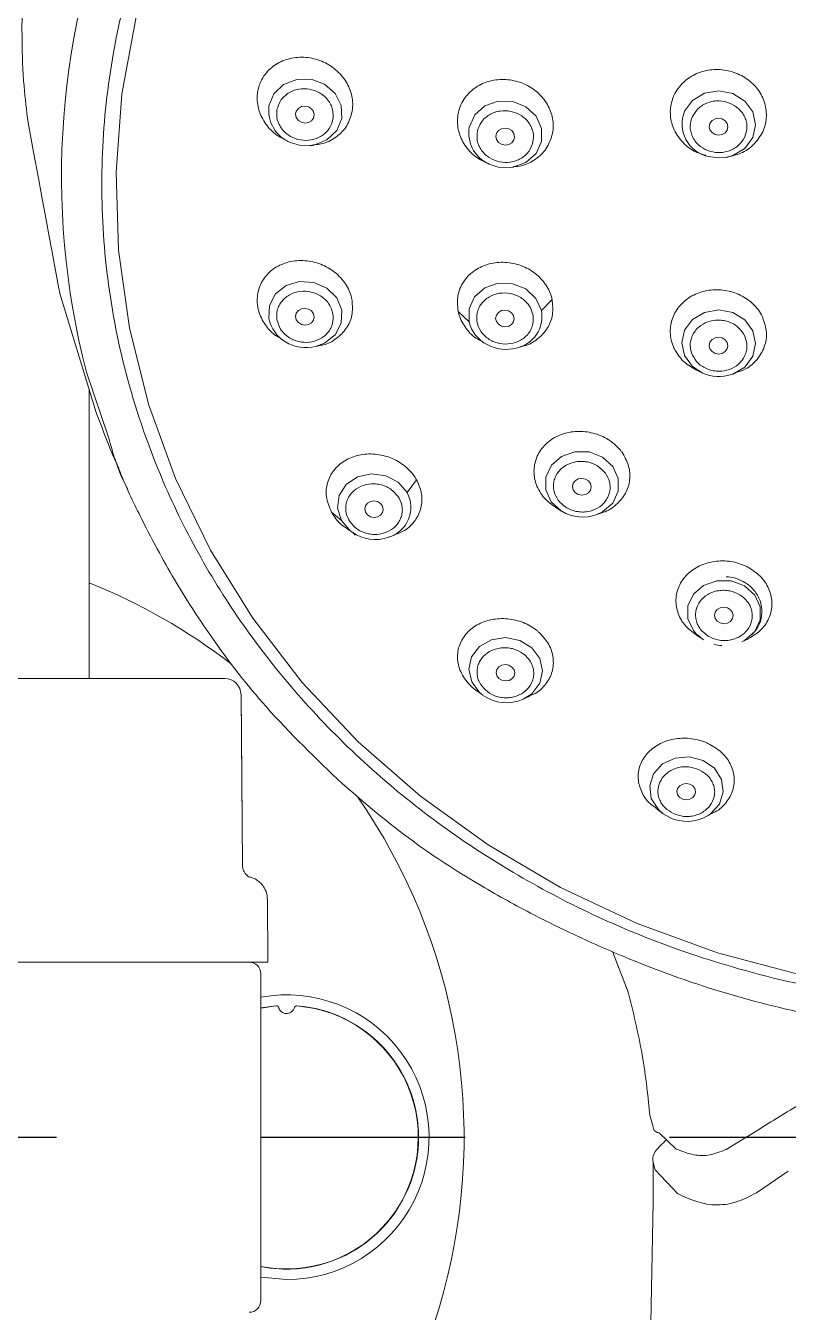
# Model space of a CAD drawing. Extents: x 2239 to 2659, y -1043 to -449.
# Drawn here: x 2363.62 to 2370.15, y -709.76 to -698.73 of the extents above; entities that cross this region are included whole.
import ezdxf

# ---------------------------------------------------------------- set-up
doc = ezdxf.new("R2010")
doc.units = 0
doc.header["$LTSCALE"] = 7
doc.header["$MEASUREMENT"] = 0
doc.linetypes.add('CENTER', pattern=[2, 1.25, -0.25, 0.25, -0.25])
doc.layers.get('0').update_dxf_attribs({"color": 2, "linetype": 'CONTINUOUS'})

msp = doc.modelspace()

# ---------------------------------------------------------------- linework, layer by layer
at = {"color": 7, "linetype": 'Continuous', "lineweight": 15}
for p, q in [((2365.856, -699.722), (2365.882, -699.733)), ((2366.05, -699.761), (2366.075, -699.759)), ((2367.587, -699.919), (2367.611, -699.929)), ((2369.439, -699.847), (2369.461, -699.853)), ((2369.609, -699.862), (2369.631, -699.858)), ((2367.771, -699.948), (2367.795, -699.946)), ((2363.91, -701.026), (2364.222, -702.047)), ((2368.125, -701.078), (2368.034, -701.172)), ((2367.414, -701.269), (2367.32, -701.18)), ((2365.801, -701.416), (2365.842, -701.441)), ((2366.1, -701.482), (2366.14, -701.473)), ((2367.529, -701.444), (2367.568, -701.465)), ((2367.818, -701.495), (2367.857, -701.485)), ((2369.377, -701.692), (2369.415, -701.709)), ((2369.658, -701.722), (2369.696, -701.71)), ((2364.161, -704.326), (2364.161, -701.846)), ((2366.964, -702.623), (2366.884, -702.733)), ((2366.322, -702.973), (2366.236, -702.9)), ((2368.157, -702.862), (2368.206, -702.892)), ((2368.509, -702.921), (2368.558, -702.903)), ((2366.362, -703.037), (2366.413, -703.073)), ((2366.726, -703.116), (2366.776, -703.098)), ((2369.421, -703.994), (2369.357, -703.942)), ((2369.36, -703.955), (2369.415, -703.99)), ((2369.749, -704.011), (2369.805, -703.985)), ((2359.185, -704.326), (2365.254, -704.326)), ((2365.259, -704.326), (2365.321, -704.326)), ((2367.47, -704.424), (2367.529, -704.467)), ((2365.473, -705.927), (2365.461, -704.464)), ((2367.877, -704.504), (2367.935, -704.477)), ((2369.012, -705.438), (2369.076, -705.484)), ((2369.132, -705.517), (2369.076, -705.484)), ((2369.076, -705.485), (2369.114, -705.504)), ((2369.445, -705.509), (2369.508, -705.474)), ((2365.473, -705.927), (2365.473, -705.927)), ((2365.692, -706.756), (2365.687, -706.217)), ((2365.692, -706.756), (2358.81, -706.756)), ((2368.642, -706.666), (2368.777, -707.014)), ((2365.631, -709.656), (2365.631, -706.856)), ((2365.763, -707.129), (2365.631, -707.148)), ((2365.763, -707.131), (2365.763, -707.129)), ((2365.783, -707.144), (2365.784, -707.145)), ((2365.918, -707.145), (2365.918, -707.144)), ((2365.939, -707.129), (2365.939, -707.131)), ((2368.961, -708.067), (2368.989, -708.167)), ((2368.99, -708.17), (2368.989, -708.167)), ((2368.99, -708.17), (2368.99, -708.17)), ((2369.885, -708.195), (2369.614, -708.36)), ((2369.187, -708.357), (2369.04, -708.217)), ((2368.99, -708.466), (2368.991, -708.822)), ((2369.007, -708.535), (2369.005, -708.531)), ((2369.007, -708.535), (2369.202, -708.74)), ((2369.875, -708.731), (2370.147, -708.547)), ((2369.202, -708.74), (2369.205, -708.742)), ((2368.991, -708.813), (2368.967, -710.015))]:
    msp.add_line(p, q, dxfattribs=at)
at = {"color": 8, "linetype": 'Continuous', "lineweight": 15}
for p, q in [((2364.329, -702.266), (2364.137, -701.7)), ((2366.439, -703.098), (2366.419, -703.071)), ((2365.763, -707.129), (2365.631, -707.148)), ((2365.631, -707.149), (2365.763, -707.131)), ((2368.99, -708.466), (2369.005, -708.531)), ((2365.851, -709.475), (2365.631, -709.455))]:
    msp.add_line(p, q, dxfattribs=at)
at = {"color": 1, "linetype": 'CENTER'}
msp.add_line((2355.131, -708.256), (2377.371, -708.256), dxfattribs=at)
at = {"color": 7, "linetype": 'Continuous', "lineweight": 15, "flags": 128}
for points in [[(2364.563, -698.657), (2364.441, -699.318), (2364.391, -699.987), (2364.412, -700.657), (2364.505, -701.322), (2364.668, -701.975), (2364.9, -702.612), (2365.199, -703.225), (2365.561, -703.809), (2365.985, -704.359), (2366.465, -704.869), (2366.997, -705.335), (2367.576, -705.752), (2368.197, -706.117), (2368.854, -706.425), (2369.541, -706.675), (2370.251, -706.864)], [(2365.928, -699.492), (2365.934, -699.52), (2365.952, -699.544), (2365.978, -699.56), (2366.008, -699.567), (2366.039, -699.562), (2366.065, -699.547), (2366.082, -699.524), (2366.088, -699.496), (2366.082, -699.468), (2366.065, -699.444), (2366.039, -699.428), (2366.008, -699.421), (2365.978, -699.426), (2365.952, -699.441), (2365.934, -699.464), (2365.928, -699.492)], [(2369.47, -699.598), (2369.476, -699.626), (2369.494, -699.649), (2369.52, -699.665), (2369.55, -699.671), (2369.581, -699.666), (2369.607, -699.65), (2369.624, -699.627), (2369.63, -699.599), (2369.624, -699.571), (2369.607, -699.548), (2369.581, -699.532), (2369.55, -699.526), (2369.52, -699.531), (2369.494, -699.546), (2369.476, -699.57), (2369.47, -699.598)], [(2367.643, -699.681), (2367.649, -699.709), (2367.666, -699.733), (2367.692, -699.749), (2367.723, -699.755), (2367.753, -699.75), (2367.779, -699.735), (2367.797, -699.712), (2367.803, -699.684), (2367.797, -699.656), (2367.779, -699.632), (2367.754, -699.616), (2367.723, -699.61), (2367.692, -699.615), (2367.666, -699.63), (2367.649, -699.653), (2367.643, -699.681)], [(2366.058, -699.76), (2365.962, -699.757), (2365.882, -699.733)], [(2367.771, -699.948), (2367.663, -699.944), (2367.611, -699.929)], [(2369.609, -699.862), (2369.551, -699.866), (2369.461, -699.853)], [(2367.414, -701.269), (2367.414, -701.158), (2367.461, -701.057), (2367.549, -700.98), (2367.662, -700.94), (2367.786, -700.943), (2367.899, -700.988), (2367.986, -701.069), (2368.034, -701.172)], [(2365.928, -701.224), (2365.934, -701.252), (2365.952, -701.276), (2365.978, -701.292), (2366.008, -701.299), (2366.039, -701.294), (2366.065, -701.279), (2366.082, -701.256), (2366.088, -701.229), (2366.082, -701.201), (2366.065, -701.177), (2366.039, -701.161), (2366.008, -701.155), (2365.978, -701.159), (2365.952, -701.174), (2365.934, -701.197), (2365.928, -701.224)], [(2367.641, -701.24), (2367.648, -701.267), (2367.665, -701.291), (2367.691, -701.307), (2367.721, -701.314), (2367.752, -701.309), (2367.778, -701.294), (2367.795, -701.271), (2367.801, -701.243), (2367.795, -701.215), (2367.778, -701.192), (2367.752, -701.176), (2367.721, -701.169), (2367.691, -701.174), (2367.665, -701.189), (2367.648, -701.212), (2367.641, -701.24)], [(2369.47, -701.473), (2369.476, -701.501), (2369.494, -701.524), (2369.52, -701.54), (2369.55, -701.546), (2369.581, -701.541), (2369.607, -701.525), (2369.624, -701.502), (2369.63, -701.475), (2369.624, -701.447), (2369.607, -701.423), (2369.581, -701.407), (2369.55, -701.402), (2369.52, -701.407), (2369.494, -701.422), (2369.476, -701.445), (2369.47, -701.473)], [(2366.322, -702.973), (2366.288, -702.867), (2366.302, -702.758), (2366.362, -702.664), (2366.459, -702.598), (2366.578, -702.572), (2366.7, -702.588), (2366.807, -702.645), (2366.884, -702.733)], [(2368.299, -702.681), (2368.305, -702.708), (2368.323, -702.732), (2368.349, -702.748), (2368.379, -702.754), (2368.41, -702.749), (2368.436, -702.734), (2368.453, -702.711), (2368.459, -702.684), (2368.453, -702.656), (2368.435, -702.633), (2368.41, -702.617), (2368.379, -702.611), (2368.348, -702.616), (2368.322, -702.631), (2368.305, -702.653), (2368.299, -702.681)], [(2366.52, -702.873), (2366.526, -702.9), (2366.543, -702.924), (2366.569, -702.94), (2366.6, -702.946), (2366.63, -702.941), (2366.656, -702.927), (2366.673, -702.904), (2366.679, -702.877), (2366.673, -702.849), (2366.656, -702.826), (2366.63, -702.81), (2366.599, -702.803), (2366.569, -702.808), (2366.543, -702.823), (2366.526, -702.845), (2366.52, -702.873)], [(2369.596, -703.856), (2369.626, -703.851), (2369.652, -703.836), (2369.67, -703.813), (2369.676, -703.786), (2369.67, -703.759), (2369.652, -703.736), (2369.626, -703.72), (2369.596, -703.715), (2369.565, -703.719), (2369.539, -703.735), (2369.522, -703.757), (2369.516, -703.784), (2369.522, -703.812), (2369.539, -703.835), (2369.565, -703.85), (2369.596, -703.856)], [(2367.645, -704.275), (2367.651, -704.302), (2367.668, -704.325), (2367.694, -704.341), (2367.725, -704.347), (2367.756, -704.342), (2367.781, -704.328), (2367.799, -704.305), (2367.805, -704.278), (2367.799, -704.251), (2367.781, -704.228), (2367.755, -704.212), (2367.725, -704.206), (2367.694, -704.211), (2367.668, -704.225), (2367.651, -704.248), (2367.645, -704.275)], [(2365.473, -705.927), (2365.464, -704.804), (2365.461, -704.464)], [(2369.273, -705.365), (2369.304, -705.36), (2369.33, -705.345), (2369.347, -705.323), (2369.353, -705.296), (2369.347, -705.269), (2369.33, -705.246), (2369.304, -705.231), (2369.273, -705.225), (2369.243, -705.23), (2369.217, -705.244), (2369.199, -705.267), (2369.193, -705.294), (2369.199, -705.321), (2369.217, -705.344), (2369.243, -705.359), (2369.273, -705.365)]]:
    msp.add_lwpolyline(points, dxfattribs=at)
at = {"color": 8, "linetype": 'Continuous', "lineweight": 15, "flags": 128}
for points in [[(2365.7, -699.42), (2365.743, -699.316), (2365.826, -699.236), (2365.938, -699.193), (2366.061, -699.192), (2366.176, -699.234), (2366.267, -699.313), (2366.318, -699.416), (2366.323, -699.528), (2366.28, -699.632), (2366.197, -699.712), (2366.085, -699.756), (2366.058, -699.76)], [(2367.416, -699.6), (2367.463, -699.497), (2367.55, -699.42), (2367.664, -699.38), (2367.787, -699.382), (2367.901, -699.428), (2367.988, -699.509), (2368.035, -699.614), (2368.035, -699.726), (2367.988, -699.829), (2367.9, -699.906), (2367.787, -699.946), (2367.771, -699.948)], [(2369.259, -699.466), (2369.328, -699.373), (2369.43, -699.312), (2369.551, -699.291), (2369.672, -699.314), (2369.775, -699.378), (2369.843, -699.472), (2369.867, -699.582), (2369.843, -699.692), (2369.775, -699.784), (2369.672, -699.846), (2369.609, -699.862)], [(2365.7, -701.241), (2365.705, -701.131), (2365.756, -701.031), (2365.847, -700.959), (2365.962, -700.924), (2366.085, -700.932), (2366.197, -700.981), (2366.28, -701.065), (2366.323, -701.171), (2366.318, -701.282), (2366.267, -701.381), (2366.176, -701.454), (2366.1, -701.482)], [(2369.259, -701.559), (2369.235, -701.45), (2369.259, -701.341), (2369.328, -701.249), (2369.43, -701.189), (2369.551, -701.168), (2369.672, -701.191), (2369.775, -701.254), (2369.843, -701.347), (2369.867, -701.456), (2369.843, -701.565), (2369.775, -701.657), (2369.672, -701.718), (2369.658, -701.722)], [(2369.415, -701.709), (2369.328, -701.652), (2369.259, -701.559)], [(2368.118, -702.812), (2368.071, -702.71), (2368.071, -702.6), (2368.119, -702.499), (2368.206, -702.423), (2368.32, -702.383), (2368.443, -702.385), (2368.557, -702.43), (2368.644, -702.509), (2368.691, -702.612), (2368.691, -702.722), (2368.644, -702.823), (2368.556, -702.899), (2368.509, -702.921)], [(2368.206, -702.892), (2368.206, -702.892), (2368.118, -702.812)], [(2366.413, -703.073), (2366.398, -703.062), (2366.322, -702.973)], [(2369.357, -703.942), (2369.334, -703.915), (2369.287, -703.814), (2369.287, -703.704), (2369.334, -703.604), (2369.422, -703.528), (2369.535, -703.488), (2369.659, -703.49), (2369.773, -703.533), (2369.86, -703.611), (2369.907, -703.713), (2369.907, -703.822), (2369.86, -703.923), (2369.773, -703.999), (2369.749, -704.011)], [(2367.529, -704.467), (2367.504, -704.447), (2367.436, -704.355), (2367.411, -704.247), (2367.435, -704.141), (2367.504, -704.052), (2367.606, -703.994), (2367.727, -703.975), (2367.848, -703.999), (2367.95, -704.062), (2368.019, -704.154), (2368.043, -704.261), (2368.019, -704.367), (2367.951, -704.457), (2367.877, -704.504)], [(2369.076, -705.484), (2369.035, -705.449), (2368.974, -705.353), (2368.96, -705.246), (2368.993, -705.142), (2369.069, -705.058), (2369.177, -705.007), (2369.299, -704.996), (2369.418, -705.027), (2369.515, -705.095), (2369.575, -705.191), (2369.59, -705.298), (2369.557, -705.402), (2369.48, -705.486), (2369.454, -705.503)]]:
    msp.add_lwpolyline(points, dxfattribs=at)
at = {"color": 7, "linetype": 'Continuous', "lineweight": 15}
for centre, radius, start, end in [((2370.644, -700.021), 6.72, 156.9465, 194.468), ((2366.021, -701.143), 0.348, 238.9243, 283.0284), ((2367.731, -701.158), 0.348, 242.0359, 284.4575), ((2369.555, -701.391), 0.347, 246.2696, 287.3499), ((2368.388, -702.594), 0.349, 238.684, 290.2804), ((2366.612, -702.785), 0.35, 235.4017, 288.8593), ((2362.251, -708.256), 5.12, 52.3885, 68.0964), ((2365.321, -704.466), 0.14, 0.4942, 89.9858), ((2367.735, -704.184), 0.35, 234.0358, 293.9474), ((2362.251, -708.256), 5.12, 295.4477, 34.6995), ((2369.279, -705.198), 0.352, 245.1683, 299.8282), ((2365.531, -706.856), 0.1, 0, 90), ((2365.764, -707.149), 0.02, 15.3029, 94.4869), ((2365.764, -707.149), 0.02, 15.3059, 94.5181), ((2365.765, -707.151), 0.02, 16.3118, 94.4917), ((2365.938, -707.149), 0.02, 85.4802, 164.6958), ((2365.937, -707.151), 0.02, 85.5103, 163.6862), ((2365.851, -708.256), 1.13, 0, 85.5131), ((2365.851, -708.256), 1.13, 258.7698, 0), ((2365.531, -709.656), 0.1, 270, 0)]:
    msp.add_arc(centre, radius, start, end, dxfattribs=at)
at = {"color": 8, "linetype": 'Continuous', "lineweight": 15}
for centre, radius, start, end in [((2365.993, -699.459), 0.295, 172.4748, 247.8944), ((2369.525, -699.574), 0.287, 157.8884, 257.0486), ((2367.704, -699.651), 0.293, 169.9368, 251.5242), ((2365.995, -701.182), 0.301, 191.4084, 239.3858), ((2367.76, -701.223), 0.278, 282.0452, 10.4574), ((2367.707, -701.197), 0.302, 193.8116, 242.5662), ((2366.646, -702.859), 0.269, 287.0849, 27.9682), ((2365.851, -708.256), 1.22, 270, 100.3919), ((2365.851, -708.256), 1.13, 258.7698, 85.5131), ((2365.851, -708.256), 1.128, 258.7543, 85.529)]:
    msp.add_arc(centre, radius, start, end, dxfattribs=at)
at = {"color": 7, "linetype": 'Continuous', "lineweight": 15}
for points, knots in [([(2372.051, -693.048), (2371.735, -693.058), (2371.092, -693.078), (2370.129, -693.248), (2369.248, -693.504), (2368.465, -693.827), (2367.781, -694.189), (2367.136, -694.615), (2366.539, -695.102), (2366, -695.643), (2365.529, -696.226), (2365.129, -696.846), (2364.773, -697.555), (2364.488, -698.352), (2364.308, -699.224), (2364.25, -700.092), (2364.308, -700.96), (2364.488, -701.832), (2364.773, -702.629), (2365.129, -703.338), (2365.529, -703.957), (2366, -704.541), (2366.539, -705.082), (2367.135, -705.569), (2367.781, -705.995), (2368.465, -706.357), (2369.248, -706.68), (2370.129, -706.936), (2371.092, -707.106), (2371.735, -707.126), (2372.051, -707.136)], [0, 0, 0, 0, 0.038814, 0.078832, 0.119976, 0.152137, 0.184303, 0.217149, 0.25, 0.282846, 0.315696, 0.347858, 0.380025, 0.421165, 0.461183, 0.5, 0.538813, 0.578832, 0.619976, 0.652137, 0.684303, 0.717149, 0.75, 0.782846, 0.815696, 0.847858, 0.880024, 0.921165, 0.961184, 1, 1, 1, 1]), ([(2363.638, -699.563), (2363.625, -699.459), (2363.596, -699.223), (2363.584, -698.874), (2363.586, -698.544), (2363.601, -698.261), (2363.624, -698.001), (2363.655, -697.763), (2363.692, -697.529), (2363.74, -697.284), (2363.813, -696.979), (2363.898, -696.685), (2363.985, -696.427), (2364.053, -696.245), (2364.096, -696.136), (2364.116, -696.089)], [0, 0, 0, 0, 0.0243225, 0.0554804, 0.081392, 0.1014767, 0.1218136, 0.1424035, 0.157432, 0.1772366, 0.2007451, 0.2306197, 0.2485291, 0.2638895, 0.2756857, 0.2756857, 0.2756857, 0.2756857]), ([(2365.858, -699.718), (2365.828, -699.704), (2365.755, -699.671), (2365.668, -699.578), (2365.607, -699.458), (2365.596, -699.359), (2365.608, -699.259), (2365.647, -699.163), (2365.741, -699.068), (2365.862, -699.011), (2365.999, -698.996), (2366.138, -699.024), (2366.262, -699.093), (2366.358, -699.195), (2366.413, -699.318), (2366.421, -699.413), (2366.413, -699.462), (2366.412, -699.469)], [0, 0, 0, 0, 0.0533264, 0.1290366, 0.2044062, 0.2793422, 0.3001715, 0.3846109, 0.4591656, 0.534016, 0.6092919, 0.6849417, 0.7607528, 0.8364387, 0.9117609, 0.9866602, 1, 1, 1, 1]), ([(2369.44, -699.843), (2369.406, -699.833), (2369.328, -699.809), (2369.23, -699.726), (2369.157, -699.614), (2369.129, -699.486), (2369.144, -699.39), (2369.181, -699.297), (2369.242, -699.213), (2369.359, -699.137), (2369.493, -699.103), (2369.634, -699.112), (2369.765, -699.163), (2369.872, -699.25), (2369.942, -699.364), (2369.967, -699.492), (2369.952, -699.586), (2369.932, -699.633), (2369.928, -699.642)], [0, 0, 0, 0, 0.053232, 0.123125, 0.192998, 0.262788, 0.332489, 0.350495, 0.427202, 0.496818, 0.566497, 0.636271, 0.706129, 0.776021, 0.845887, 0.915676, 0.985373, 1, 1, 1, 1]), ([(2365.769, -699.452), (2365.777, -699.426), (2365.789, -699.384), (2365.828, -699.339), (2365.865, -699.31), (2365.908, -699.288), (2365.968, -699.272), (2366.047, -699.271), (2366.121, -699.298), (2366.173, -699.334), (2366.206, -699.369), (2366.231, -699.409), (2366.252, -699.465), (2366.249, -699.508), (2366.248, -699.536)], [0, 0, 0, 0, 0.11972, 0.184787, 0.250001, 0.315066, 0.380279, 0.5, 0.619724, 0.684788, 0.749999, 0.815069, 0.880284, 1, 1, 1, 1]), ([(2367.587, -699.919), (2367.547, -699.9), (2367.464, -699.861), (2367.372, -699.759), (2367.317, -699.638), (2367.311, -699.54), (2367.327, -699.442), (2367.369, -699.348), (2367.467, -699.255), (2367.591, -699.2), (2367.729, -699.187), (2367.868, -699.217), (2367.99, -699.287), (2368.082, -699.39), (2368.133, -699.512), (2368.138, -699.607), (2368.128, -699.657), (2368.126, -699.665)], [0, 0, 0, 0, 0.071239, 0.145317, 0.21924, 0.292948, 0.312622, 0.394524, 0.468057, 0.541725, 0.615598, 0.68965, 0.76378, 0.837854, 0.911757, 0.985452, 1, 1, 1, 1]), ([(2369.326, -699.512), (2369.34, -699.487), (2369.363, -699.45), (2369.413, -699.413), (2369.457, -699.392), (2369.504, -699.379), (2369.568, -699.375), (2369.645, -699.39), (2369.711, -699.431), (2369.753, -699.475), (2369.776, -699.516), (2369.79, -699.559), (2369.797, -699.617), (2369.783, -699.659), (2369.775, -699.685)], [0, 0, 0, 0, 0.119714, 0.184792, 0.249997, 0.315067, 0.380277, 0.499998, 0.619724, 0.684793, 0.749999, 0.815071, 0.880277, 1, 1, 1, 1]), ([(2366.248, -699.536), (2366.24, -699.562), (2366.227, -699.604), (2366.189, -699.649), (2366.152, -699.678), (2366.109, -699.7), (2366.048, -699.716), (2365.969, -699.717), (2365.895, -699.69), (2365.844, -699.654), (2365.811, -699.619), (2365.786, -699.579), (2365.765, -699.523), (2365.767, -699.48), (2365.769, -699.452)], [0, 0, 0, 0, 0.119721, 0.184787, 0.250002, 0.315068, 0.380276, 0.499998, 0.619723, 0.684787, 0.749998, 0.815068, 0.880284, 1, 1, 1, 1]), ([(2366.412, -699.469), (2366.4, -699.511), (2366.376, -699.593), (2366.285, -699.686), (2366.182, -699.745), (2366.106, -699.751), (2366.075, -699.754)], [0, 0, 0, 0, 0.277725, 0.546303, 0.815854, 1, 1, 1, 1]), ([(2367.485, -699.634), (2367.494, -699.608), (2367.508, -699.567), (2367.549, -699.523), (2367.587, -699.495), (2367.631, -699.474), (2367.693, -699.459), (2367.772, -699.462), (2367.845, -699.49), (2367.895, -699.528), (2367.926, -699.563), (2367.949, -699.604), (2367.968, -699.66), (2367.964, -699.703), (2367.961, -699.731)], [0, 0, 0, 0, 0.1197177, 0.184784, 0.2499941, 0.3150623, 0.3802723, 0.4999934, 0.6197153, 0.6847815, 0.7499939, 0.8150617, 0.8802794, 1, 1, 1, 1]), ([(2369.775, -699.685), (2369.76, -699.71), (2369.737, -699.747), (2369.688, -699.784), (2369.644, -699.805), (2369.596, -699.818), (2369.532, -699.822), (2369.455, -699.807), (2369.389, -699.766), (2369.348, -699.722), (2369.324, -699.681), (2369.31, -699.638), (2369.304, -699.58), (2369.317, -699.538), (2369.326, -699.512)], [0, 0, 0, 0, 0.1197259, 0.1847938, 0.2499994, 0.3150684, 0.3802791, 0.499999, 0.6197246, 0.684794, 0.7499996, 0.8150713, 0.8802771, 1, 1, 1, 1]), ([(2367.961, -699.731), (2367.952, -699.758), (2367.938, -699.798), (2367.897, -699.843), (2367.858, -699.871), (2367.814, -699.891), (2367.753, -699.906), (2367.674, -699.904), (2367.601, -699.875), (2367.551, -699.837), (2367.52, -699.802), (2367.496, -699.761), (2367.478, -699.705), (2367.482, -699.662), (2367.485, -699.634)], [0, 0, 0, 0, 0.119718, 0.184785, 0.249995, 0.315063, 0.380273, 0.499994, 0.619717, 0.684792, 0.749993, 0.815061, 0.880279, 1, 1, 1, 1]), ([(2368.126, -699.665), (2368.112, -699.707), (2368.084, -699.789), (2367.987, -699.88), (2367.887, -699.934), (2367.818, -699.939), (2367.794, -699.94)], [0, 0, 0, 0, 0.293459, 0.574151, 0.855347, 1, 1, 1, 1]), ([(2369.928, -699.642), (2369.905, -699.68), (2369.859, -699.756), (2369.75, -699.83), (2369.668, -699.848), (2369.63, -699.856)], [0, 0, 0, 0, 0.364048, 0.709434, 1, 1, 1, 1]), ([(2365.803, -701.412), (2365.789, -701.405), (2365.734, -701.378), (2365.663, -701.296), (2365.619, -701.207), (2365.596, -701.108), (2365.6, -701.006), (2365.655, -700.889), (2365.747, -700.802), (2365.869, -700.75), (2366.008, -700.739), (2366.146, -700.77), (2366.269, -700.841), (2366.362, -700.942), (2366.401, -701.03), (2366.411, -701.078), (2366.412, -701.086)], [0, 0, 0, 0, 0.027366, 0.111534, 0.195219, 0.218481, 0.312773, 0.396034, 0.479622, 0.563686, 0.648167, 0.732827, 0.817347, 0.901462, 0.985101, 1, 1, 1, 1]), ([(2367.32, -701.18), (2367.316, -701.134), (2367.307, -701.046), (2367.359, -700.925), (2367.447, -700.832), (2367.567, -700.772), (2367.704, -700.753), (2367.844, -700.776), (2367.97, -700.839), (2368.067, -700.935), (2368.111, -701.021), (2368.123, -701.07), (2368.125, -701.078)], [0, 0, 0, 0, 0.1191551, 0.2261263, 0.3333011, 0.440772, 0.5485031, 0.6563485, 0.7641048, 0.8716188, 0.978836, 1, 1, 1, 1]), ([(2365.769, -701.254), (2365.767, -701.226), (2365.765, -701.183), (2365.786, -701.129), (2365.811, -701.091), (2365.844, -701.059), (2365.895, -701.026), (2365.969, -701.004), (2366.048, -701.009), (2366.109, -701.029), (2366.152, -701.053), (2366.189, -701.084), (2366.227, -701.131), (2366.24, -701.173), (2366.248, -701.2)], [0, 0, 0, 0, 0.1197141, 0.1847864, 0.2500007, 0.3150654, 0.3802735, 0.4999968, 0.6197178, 0.6847869, 0.7499981, 0.8150645, 0.8802782, 1, 1, 1, 1]), ([(2367.483, -701.279), (2367.481, -701.251), (2367.476, -701.208), (2367.495, -701.153), (2367.518, -701.114), (2367.55, -701.08), (2367.6, -701.046), (2367.673, -701.02), (2367.752, -701.022), (2367.813, -701.039), (2367.857, -701.061), (2367.896, -701.091), (2367.936, -701.136), (2367.95, -701.178), (2367.959, -701.204)], [0, 0, 0, 0, 0.119728, 0.184797, 0.249998, 0.315071, 0.380283, 0.500004, 0.619725, 0.684792, 0.75, 0.815067, 0.880286, 1, 1, 1, 1]), ([(2369.377, -701.691), (2369.338, -701.67), (2369.259, -701.628), (2369.197, -701.55), (2369.151, -701.461), (2369.128, -701.362), (2369.15, -701.234), (2369.215, -701.125), (2369.318, -701.042), (2369.447, -700.996), (2369.588, -700.991), (2369.724, -701.028), (2369.84, -701.102), (2369.902, -701.179), (2369.925, -701.225), (2369.928, -701.233)], [0, 0, 0, 0, 0.082906, 0.169613, 0.192012, 0.287432, 0.374038, 0.460719, 0.547517, 0.634421, 0.721369, 0.808284, 0.895106, 0.981802, 1, 1, 1, 1]), ([(2366.412, -701.086), (2366.415, -701.129), (2366.42, -701.213), (2366.369, -701.329), (2366.28, -701.416), (2366.197, -701.465), (2366.146, -701.47), (2366.14, -701.47)], [0, 0, 0, 0, 0.247278, 0.486423, 0.726429, 0.967756, 1, 1, 1, 1]), ([(2368.125, -701.078), (2368.129, -701.122), (2368.138, -701.207), (2368.091, -701.327), (2368.005, -701.419), (2367.92, -701.472), (2367.866, -701.48), (2367.856, -701.481)], [0, 0, 0, 0, 0.245325, 0.479982, 0.715057, 0.950772, 1, 1, 1, 1]), ([(2366.248, -701.2), (2366.249, -701.227), (2366.252, -701.27), (2366.231, -701.324), (2366.206, -701.362), (2366.173, -701.395), (2366.121, -701.427), (2366.047, -701.449), (2365.968, -701.445), (2365.908, -701.425), (2365.865, -701.401), (2365.828, -701.37), (2365.789, -701.322), (2365.777, -701.281), (2365.769, -701.254)], [0, 0, 0, 0, 0.119714, 0.184786, 0.250001, 0.315066, 0.380274, 0.499997, 0.619718, 0.684787, 0.749998, 0.815065, 0.880278, 1, 1, 1, 1]), ([(2367.531, -701.44), (2367.516, -701.434), (2367.459, -701.409), (2367.384, -701.329), (2367.336, -701.243), (2367.323, -701.191), (2367.32, -701.18)], [0, 0, 0, 0, 0.133981, 0.516599, 0.898166, 1, 1, 1, 1]), ([(2367.959, -701.204), (2367.962, -701.232), (2367.966, -701.274), (2367.948, -701.329), (2367.925, -701.369), (2367.893, -701.403), (2367.843, -701.437), (2367.77, -701.462), (2367.691, -701.461), (2367.629, -701.444), (2367.585, -701.422), (2367.547, -701.392), (2367.507, -701.346), (2367.492, -701.305), (2367.483, -701.279)], [0, 0, 0, 0, 0.11973, 0.184787, 0.25, 0.315074, 0.380279, 0.500002, 0.619724, 0.684792, 0.750007, 0.815076, 0.880284, 1, 1, 1, 1]), ([(2369.326, -701.555), (2369.317, -701.529), (2369.304, -701.487), (2369.31, -701.43), (2369.324, -701.387), (2369.348, -701.348), (2369.389, -701.304), (2369.455, -701.266), (2369.532, -701.252), (2369.596, -701.258), (2369.644, -701.271), (2369.688, -701.293), (2369.737, -701.33), (2369.76, -701.368), (2369.775, -701.392)], [0, 0, 0, 0, 0.119721, 0.184795, 0.25, 0.315071, 0.380285, 0.500004, 0.619724, 0.684794, 0.750003, 0.815075, 0.880284, 1, 1, 1, 1]), ([(2369.928, -701.233), (2369.942, -701.276), (2369.97, -701.358), (2369.949, -701.486), (2369.885, -701.595), (2369.796, -701.674), (2369.724, -701.697), (2369.694, -701.706)], [0, 0, 0, 0, 0.22235, 0.433279, 0.64441, 0.855807, 1, 1, 1, 1]), ([(2369.775, -701.392), (2369.783, -701.419), (2369.797, -701.46), (2369.79, -701.518), (2369.776, -701.56), (2369.753, -701.6), (2369.712, -701.643), (2369.645, -701.682), (2369.568, -701.695), (2369.504, -701.69), (2369.457, -701.676), (2369.413, -701.655), (2369.363, -701.617), (2369.34, -701.58), (2369.326, -701.555)], [0, 0, 0, 0, 0.119721, 0.184795, 0.25, 0.31507, 0.380284, 0.500002, 0.619724, 0.684792, 0.750001, 0.815067, 0.880284, 1, 1, 1, 1]), ([(2364.222, -702.047), (2364.267, -702.165), (2364.321, -702.324), (2364.394, -702.481), (2364.415, -702.525)], [0, 0, 0, 0, 0.720129, 1, 1, 1, 1]), ([(2368.158, -702.861), (2368.123, -702.836), (2368.078, -702.805), (2368.015, -702.726), (2367.971, -702.634), (2367.965, -702.506), (2368.005, -702.39), (2368.087, -702.293), (2368.203, -702.228), (2368.338, -702.202), (2368.479, -702.217), (2368.608, -702.272), (2368.684, -702.337), (2368.716, -702.378), (2368.721, -702.385)], [0, 0, 0, 0, 0.0891596, 0.1144975, 0.2200092, 0.3147328, 0.4096359, 0.5048011, 0.6001964, 0.6956943, 0.7911163, 0.8863171, 0.9812565, 1, 1, 1, 1]), ([(2364.491, -702.704), (2364.477, -702.676), (2364.404, -702.536), (2364.362, -702.386), (2364.329, -702.266)], [0, 0, 0, 0, 0.200726, 1, 1, 1, 1]), ([(2364.376, -702.429), (2364.394, -702.477), (2364.464, -702.659), (2364.595, -702.933), (2364.757, -703.244), (2364.951, -703.586), (2365.243, -704.034), (2365.698, -704.623), (2366.105, -705.014), (2366.33, -705.229)], [0.0462962, 0.0462962, 0.0462962, 0.0462962, 0.0893035, 0.2068704, 0.2972947, 0.3817218, 0.5376079, 0.743692, 0.9982253, 0.9982253, 0.9982253, 0.9982253]), ([(2366.236, -702.9), (2366.217, -702.856), (2366.182, -702.773), (2366.195, -702.646), (2366.25, -702.538), (2366.345, -702.454), (2366.469, -702.405), (2366.609, -702.397), (2366.747, -702.43), (2366.868, -702.501), (2366.935, -702.573), (2366.96, -702.617), (2366.964, -702.623)], [0, 0, 0, 0, 0.120662, 0.227186, 0.334147, 0.441711, 0.549811, 0.658138, 0.766285, 0.87392, 0.980941, 1, 1, 1, 1]), ([(2368.177, -702.799), (2368.163, -702.774), (2368.141, -702.736), (2368.135, -702.679), (2368.139, -702.635), (2368.154, -702.592), (2368.185, -702.543), (2368.241, -702.495), (2368.314, -702.469), (2368.377, -702.464), (2368.427, -702.469), (2368.474, -702.483), (2368.531, -702.511), (2368.561, -702.544), (2368.581, -702.566)], [0, 0, 0, 0, 0.119723, 0.184789, 0.249996, 0.315076, 0.380275, 0.500004, 0.619725, 0.684793, 0.750002, 0.815074, 0.880285, 1, 1, 1, 1]), ([(2368.721, -702.385), (2368.744, -702.423), (2368.788, -702.499), (2368.796, -702.625), (2368.76, -702.743), (2368.679, -702.837), (2368.605, -702.892), (2368.559, -702.902), (2368.557, -702.902)], [0, 0, 0, 0, 0.205025, 0.401157, 0.597619, 0.794619, 0.992111, 1, 1, 1, 1]), ([(2368.581, -702.566), (2368.595, -702.59), (2368.617, -702.628), (2368.623, -702.685), (2368.619, -702.729), (2368.604, -702.772), (2368.573, -702.821), (2368.517, -702.87), (2368.444, -702.896), (2368.381, -702.901), (2368.331, -702.895), (2368.284, -702.881), (2368.227, -702.853), (2368.197, -702.82), (2368.177, -702.799)], [0, 0, 0, 0, 0.119722, 0.184789, 0.249995, 0.315075, 0.380273, 0.500002, 0.619723, 0.684791, 0.75, 0.815071, 0.880275, 1, 1, 1, 1]), ([(2366.384, -702.967), (2366.373, -702.941), (2366.356, -702.901), (2366.357, -702.844), (2366.367, -702.801), (2366.387, -702.761), (2366.424, -702.716), (2366.487, -702.674), (2366.563, -702.656), (2366.626, -702.658), (2366.675, -702.669), (2366.72, -702.688), (2366.773, -702.723), (2366.799, -702.759), (2366.816, -702.782)], [0, 0, 0, 0, 0.119717, 0.184784, 0.249992, 0.315061, 0.380278, 0.499994, 0.619718, 0.684787, 0.749996, 0.81507, 0.880273, 1, 1, 1, 1]), ([(2366.964, -702.623), (2366.982, -702.664), (2367.016, -702.742), (2367.008, -702.867), (2366.957, -702.976), (2366.876, -703.057), (2366.805, -703.083), (2366.775, -703.094)], [0, 0, 0, 0, 0.216485, 0.425831, 0.635942, 0.847206, 1, 1, 1, 1]), ([(2366.816, -702.782), (2366.827, -702.808), (2366.844, -702.848), (2366.842, -702.905), (2366.832, -702.948), (2366.812, -702.989), (2366.775, -703.034), (2366.713, -703.075), (2366.637, -703.093), (2366.573, -703.091), (2366.524, -703.08), (2366.479, -703.061), (2366.426, -703.027), (2366.4, -702.99), (2366.384, -702.967)], [0, 0, 0, 0, 0.119716, 0.184783, 0.250003, 0.315072, 0.380277, 0.5, 0.619719, 0.684787, 0.749996, 0.815063, 0.880274, 1, 1, 1, 1]), ([(2366.363, -703.035), (2366.358, -703.032), (2366.312, -703.008), (2366.27, -702.957), (2366.242, -702.911), (2366.236, -702.9)], [0, 0, 0, 0, 0.093376, 0.802823, 1, 1, 1, 1]), ([(2369.361, -703.953), (2369.324, -703.926), (2369.251, -703.871), (2369.193, -703.756), (2369.178, -703.635), (2369.211, -703.519), (2369.287, -703.419), (2369.398, -703.348), (2369.532, -703.314), (2369.673, -703.32), (2369.77, -703.354), (2369.817, -703.381), (2369.824, -703.385)], [0, 0, 0, 0, 0.112179, 0.219994, 0.328018, 0.436342, 0.544929, 0.653626, 0.762241, 0.870606, 0.97867, 1, 1, 1, 1]), ([(2369.833, -703.951), (2369.849, -703.934), (2369.887, -703.895), (2369.92, -703.811), (2369.925, -703.71), (2369.89, -703.612), (2369.83, -703.539), (2369.759, -703.491), (2369.69, -703.462), (2369.64, -703.456), (2369.616, -703.454)], [0, 0, 0, 0, 0.099962, 0.236615, 0.388553, 0.541924, 0.686845, 0.79029, 0.9035, 1, 1, 1, 1]), ([(2369.824, -703.385), (2369.862, -703.413), (2369.935, -703.467), (2369.997, -703.581), (2370.015, -703.701), (2369.985, -703.818), (2369.915, -703.92), (2369.84, -703.963), (2369.804, -703.984)], [0, 0, 0, 0, 0.173655, 0.339762, 0.506169, 0.673017, 0.840283, 1, 1, 1, 1]), ([(2369.461, -703.963), (2369.437, -703.945), (2369.401, -703.917), (2369.37, -703.867), (2369.356, -703.824), (2369.351, -703.78), (2369.358, -703.724), (2369.389, -703.66), (2369.444, -703.611), (2369.5, -703.584), (2369.548, -703.572), (2369.598, -703.569), (2369.661, -703.575), (2369.703, -703.595), (2369.731, -703.608)], [0, 0, 0, 0, 0.119726, 0.184785, 0.250006, 0.315073, 0.380278, 0.499995, 0.61972, 0.684788, 0.749997, 0.815066, 0.880276, 1, 1, 1, 1]), ([(2369.731, -703.608), (2369.754, -703.626), (2369.791, -703.653), (2369.821, -703.704), (2369.836, -703.746), (2369.84, -703.79), (2369.833, -703.846), (2369.803, -703.911), (2369.747, -703.96), (2369.691, -703.986), (2369.643, -703.999), (2369.594, -704.002), (2369.53, -703.996), (2369.488, -703.976), (2369.461, -703.963)], [0, 0, 0, 0, 0.119715, 0.184787, 0.249994, 0.315061, 0.380279, 0.499996, 0.61972, 0.684788, 0.749998, 0.815067, 0.880277, 1, 1, 1, 1]), ([(2367.471, -704.423), (2367.468, -704.422), (2367.455, -704.415), (2367.408, -704.37), (2367.342, -704.289), (2367.308, -704.165), (2367.321, -704.048), (2367.38, -703.942), (2367.477, -703.861), (2367.604, -703.815), (2367.744, -703.808), (2367.881, -703.841), (2367.969, -703.892), (2368.008, -703.926), (2368.014, -703.932)], [0, 0, 0, 0, 0.005359, 0.034103, 0.150649, 0.253549, 0.356854, 0.460751, 0.565164, 0.669797, 0.774255, 0.878218, 0.981591, 1, 1, 1, 1]), ([(2368.014, -703.932), (2368.044, -703.965), (2368.104, -704.03), (2368.14, -704.15), (2368.133, -704.269), (2368.077, -704.374), (2368.006, -704.446), (2367.949, -704.467), (2367.933, -704.473)], [0, 0, 0, 0, 0.189903, 0.373556, 0.557877, 0.743211, 0.9295, 1, 1, 1, 1]), ([(2367.553, -704.424), (2367.534, -704.403), (2367.504, -704.37), (2367.485, -704.315), (2367.48, -704.271), (2367.485, -704.227), (2367.504, -704.174), (2367.549, -704.117), (2367.614, -704.079), (2367.675, -704.064), (2367.724, -704.06), (2367.774, -704.066), (2367.835, -704.084), (2367.872, -704.111), (2367.896, -704.128)], [0, 0, 0, 0, 0.1197188, 0.1847896, 0.250005, 0.3150702, 0.3802778, 0.5000025, 0.6197223, 0.6847883, 0.7499982, 0.815066, 0.880279, 1, 1, 1, 1]), ([(2367.896, -704.128), (2367.916, -704.15), (2367.945, -704.183), (2367.964, -704.238), (2367.969, -704.282), (2367.964, -704.326), (2367.945, -704.379), (2367.901, -704.436), (2367.835, -704.473), (2367.775, -704.489), (2367.725, -704.493), (2367.676, -704.487), (2367.614, -704.469), (2367.577, -704.442), (2367.553, -704.424)], [0, 0, 0, 0, 0.1197201, 0.1847914, 0.2499939, 0.3150598, 0.3802812, 0.4999958, 0.6197169, 0.6847876, 0.7499983, 0.8150685, 0.8802777, 1, 1, 1, 1]), ([(2369.508, -704.031), (2369.509, -704.031), (2369.531, -704.04), (2369.556, -704.041), (2369.579, -704.043)], [0, 0, 0, 0, 0.04386, 1, 1, 1, 1]), ([(2365.254, -704.326), (2365.255, -704.326), (2365.258, -704.326), (2365.259, -704.326), (2365.259, -704.326)], [0, 0, 0, 0, 0.134249, 1, 1, 1, 1]), ([(2369.016, -705.433), (2368.998, -705.422), (2368.942, -705.387), (2368.886, -705.298), (2368.854, -705.184), (2368.871, -705.067), (2368.933, -704.964), (2369.034, -704.885), (2369.162, -704.839), (2369.303, -704.833), (2369.403, -704.857), (2369.452, -704.879), (2369.459, -704.882)], [0, 0, 0, 0, 0.0540097, 0.1686128, 0.2836737, 0.3993918, 0.5156868, 0.6322258, 0.7485692, 0.8643624, 0.9794934, 1, 1, 1, 1]), ([(2369.459, -704.882), (2369.499, -704.905), (2369.579, -704.95), (2369.656, -705.054), (2369.691, -705.168), (2369.68, -705.286), (2369.62, -705.389), (2369.557, -705.454), (2369.512, -705.471), (2369.508, -705.472)], [0, 0, 0, 0, 0.167434, 0.329356, 0.491854, 0.655254, 0.819509, 0.984165, 1, 1, 1, 1]), ([(2369.163, -705.483), (2369.138, -705.468), (2369.098, -705.445), (2369.061, -705.398), (2369.041, -705.358), (2369.03, -705.315), (2369.03, -705.259), (2369.052, -705.193), (2369.1, -705.139), (2369.152, -705.107), (2369.198, -705.09), (2369.246, -705.081), (2369.31, -705.081), (2369.355, -705.097), (2369.383, -705.107)], [0, 0, 0, 0, 0.119718, 0.184785, 0.25, 0.31507, 0.380279, 0.500001, 0.619718, 0.684791, 0.750001, 0.815069, 0.880278, 1, 1, 1, 1]), ([(2369.383, -705.107), (2369.409, -705.122), (2369.449, -705.145), (2369.486, -705.192), (2369.506, -705.232), (2369.517, -705.275), (2369.517, -705.331), (2369.495, -705.397), (2369.447, -705.451), (2369.395, -705.483), (2369.349, -705.5), (2369.301, -705.509), (2369.236, -705.509), (2369.192, -705.493), (2369.163, -705.483)], [0, 0, 0, 0, 0.119719, 0.184786, 0.250002, 0.315072, 0.380281, 0.500004, 0.619722, 0.684786, 0.749997, 0.815068, 0.880278, 1, 1, 1, 1]), ([(2366.33, -705.229), (2366.525, -705.397), (2366.891, -705.708), (2367.442, -706.063), (2367.896, -706.317), (2368.305, -706.519), (2368.764, -706.725), (2369.372, -706.957), (2370.153, -707.18), (2370.74, -707.282), (2371.056, -707.336)], [0.0097918, 0.0097918, 0.0097918, 0.0097918, 0.1582838, 0.2858119, 0.3822986, 0.452794, 0.5429505, 0.6643848, 0.8167157, 0.9941034, 0.9941034, 0.9941034, 0.9941034]), ([(2365.502, -706.003), (2365.5, -706.001), (2365.495, -705.994), (2365.486, -705.981), (2365.478, -705.96), (2365.475, -705.946), (2365.474, -705.936), (2365.473, -705.931), (2365.473, -705.928), (2365.473, -705.927)], [0, 0, 0, 0, 0.241324, 0.68031, 0.864718, 0.951393, 0.972123, 0.989604, 1, 1, 1, 1]), ([(2365.522, -706.022), (2365.523, -706.024), (2365.525, -706.025), (2365.505, -706.005), (2365.502, -706.003)], [0, 0, 0, 0, 0.876985, 1, 1, 1, 1]), ([(2365.684, -706.217), (2365.685, -706.205), (2365.686, -706.172), (2365.665, -706.124), (2365.634, -706.081), (2365.6, -706.053), (2365.568, -706.036), (2365.542, -706.027), (2365.528, -706.025), (2365.522, -706.024)], [0, 0, 0, 0, 0.132275, 0.360702, 0.548058, 0.706462, 0.8377, 0.94057, 1, 1, 1, 1]), ([(2368.774, -707.001), (2368.818, -707.182), (2368.909, -707.546), (2368.948, -707.932), (2368.961, -708.067)], [0, 0, 0, 0, 0.494575, 1, 1, 1, 1]), ([(2365.784, -707.145), (2365.784, -707.146), (2365.784, -707.146), (2365.786, -707.152), (2365.791, -707.163), (2365.8, -707.175), (2365.816, -707.188), (2365.837, -707.196), (2365.859, -707.196), (2365.879, -707.191), (2365.894, -707.181), (2365.907, -707.169), (2365.914, -707.157), (2365.918, -707.147), (2365.918, -707.146), (2365.918, -707.145)], [0, 0, 0, 0, 0.063902, 0.146138, 0.21988, 0.294015, 0.363602, 0.449134, 0.531964, 0.605709, 0.670844, 0.737347, 0.816372, 0.906184, 1, 1, 1, 1]), ([(2371.032, -707.64), (2370.931, -707.673), (2370.74, -707.736), (2370.483, -707.851), (2370.191, -708.001), (2370.006, -708.118), (2369.885, -708.195)], [0, 0, 0, 0, 0.23994, 0.454137, 0.642503, 1, 1, 1, 1]), ([(2369.04, -708.217), (2369.034, -708.216), (2369.022, -708.215), (2369.006, -708.205), (2368.993, -708.19), (2368.991, -708.177), (2368.99, -708.17)], [0.0488057, 0.0488057, 0.0488057, 0.0488057, 0.2416581, 0.5000047, 0.7583723, 1, 1, 1, 1]), ([(2369.104, -708.278), (2369.068, -708.311), (2369.007, -708.368), (2368.98, -708.432), (2368.988, -708.462), (2368.99, -708.466)], [0.0808741, 0.0808741, 0.0808741, 0.0808741, 0.5590207, 0.9288189, 1, 1, 1, 1]), ([(2369.19, -708.358), (2369.19, -708.358), (2369.189, -708.357), (2369.188, -708.357), (2369.187, -708.357)], [0, 0, 0, 0, 0.499767, 1, 1, 1, 1]), ([(2369.614, -708.36), (2369.568, -708.379), (2369.47, -708.419), (2369.325, -708.411), (2369.238, -708.377), (2369.19, -708.358)], [0, 0, 0, 0, 0.291736, 0.612008, 1, 1, 1, 1]), ([(2369.205, -708.742), (2369.308, -708.79), (2369.454, -708.857), (2369.711, -708.818), (2369.823, -708.759), (2369.875, -708.731)], [0, 0, 0, 0, 0.556666, 0.793441, 1, 1, 1, 1])]:
    msp.add_open_spline(points, degree=3, knots=knots, dxfattribs=at)
msp.add_open_spline([(2363.638, -699.563), (2363.904, -701.002), (2363.907, -701.014), (2363.91, -701.026)], degree=3, dxfattribs=at)

doc.saveas('drawing.dxf')
